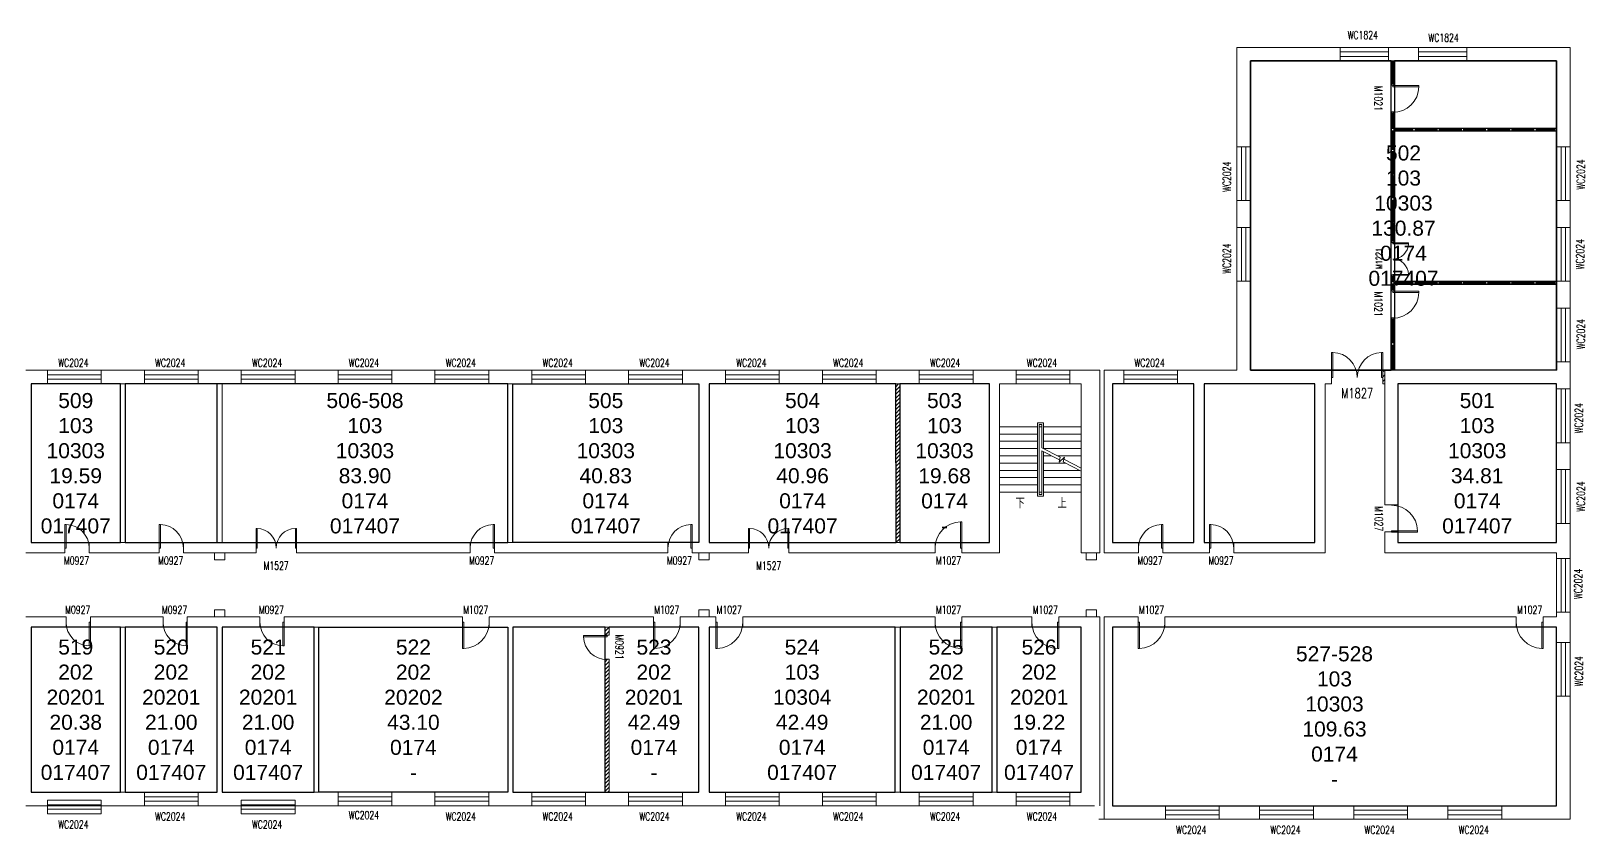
# Model space of a CAD drawing. Header units: millimetres. Extents: x 189830 to 280533, y 312675 to 342509.
# Drawn here: x 222780 to 280533, y 312675 to 342509 of the extents above; entities that cross this region are included whole.
import ezdxf

# ---------------------------------------------------------------- set-up
doc = ezdxf.new("R2010")
doc.units = ezdxf.units.MM
doc.header["$LTSCALE"] = 1000
doc.layers.add('body', color=30, linetype='Continuous', lineweight=15)
for name, color, linetype in [('RM', 4, 'Continuous'), ('RM$', 5, 'Continuous'), ('RM$TXT', 5, 'Continuous')]:
    doc.layers.add(name, color=color, linetype=linetype)
doc.styles.add('_TCH_DIM', font='SIMPLEX', dxfattribs={"bigfont": 'GBCBIG'})
doc.styles.add('_TCH_WINDOW', font='SIMPLEX', dxfattribs={"height": 3.5, "bigfont": 'GBCBIG'})
doc.styles.get("Standard").update_dxf_attribs({"font": 'arial.ttf'})

# ---------------------------------------------------------------- blocks, each defined once
blk = doc.blocks.new('$TCHSYS$WIN2D')
for p, q in [((-0.5, 0.5), (0.5, 0.5)), ((-0.5, 0.5), (-0.5, -0.5)), ((0.5, 0.5), (0.5, -0.5)), ((0.5, 0.167), (-0.5, 0.167)), ((0.5, -0.167), (-0.5, -0.167)), ((-0.5, -0.5), (0.5, -0.5))]:
    blk.add_line(p, q)
blk = doc.blocks.new('$DorLib2D$00000001')
for p, q in [((0.45, 0.975), (0.5, 0.975)), ((0.45, 0), (0.45, 0.975)), ((0.5, 0), (0.5, 0.975)), ((0.5, 0), (0.45, 0))]:
    blk.add_line(p, q)
at = {"lineweight": 13}
blk.add_arc((0.475, 0), 0.975, 91.46928, 180, dxfattribs=at)
blk = doc.blocks.new('$DorLib2D$00000002')
for p, q in [((-0.5, 0), (-0.5, 0.4875)), ((-0.475, 0.4875), (-0.5, 0.4875)), ((-0.475, 0), (-0.475, 0.4875)), ((0.475, 0), (0.475, 0.4875)), ((0.475, 0.4875), (0.5, 0.4875)), ((0.5, 0), (0.5, 0.4875)), ((-0.5, 0), (-0.475, 0)), ((0.5, 0), (0.475, 0))]:
    blk.add_line(p, q)
at = {"lineweight": 13}
for centre, start, end in [((-0.4875, 0), 0, 88.53072), ((0.4875, 0), 91.46928, 180)]:
    blk.add_arc(centre, 0.4875, start, end, dxfattribs=at)

msp = doc.modelspace()

# ---------------------------------------------------------------- hatches: boundary and pattern name
at = {"layer": 'body'}
h = msp.add_hatch(dxfattribs=at)
h.set_pattern_fill('普通砖', color=30, scale=50, style=0)
h.set_pattern_definition([(45, (-10443.08, 237642.61), (-88.388383, 88.388383), [])])
h.paths.add_polyline_path([(273100, 329904), (273040, 329904), (273040, 329404), (273100, 329404)])
h = msp.add_hatch(dxfattribs=at)
h.set_pattern_fill('ANSI31', color=30, scale=800, style=0)
h.set_pattern_definition([(45, (-10443.08, 34378.78), (-70.710678, 70.710678), [])])
h.paths.add_polyline_path([(254915, 329404), (255065, 329404), (255065, 323504), (254915, 323504)])
h = msp.add_hatch(dxfattribs=at)
h.set_pattern_fill('ANSI31', color=30, scale=50, style=0)
h.set_pattern_definition([(45, (-3243.08, 34378.78), (-70.710678, 70.710678), [])])
h.paths.add_polyline_path([(244115, 320364), (244265, 320364), (244265, 320064), (244115, 320064)])
h.paths.add_polyline_path([(244115, 319164), (244265, 319164), (244265, 314224), (244115, 314224)])

# ---------------------------------------------------------------- linework, layer by layer
at = {"layer": 'body', "color": 30}
for p, q in [((279980, 341904), (267600, 341904)), ((267600, 341904), (267600, 338214)), ((279980, 338214), (279980, 341904)), ((279480, 341404), (268100, 341404)), ((268100, 338214), (268100, 341404)), ((273360, 341354), (273360, 340554)), ((273385, 341354), (273385, 340554)), ((273395, 341354), (273395, 340554)), ((273420, 341354), (273420, 340554)), ((279480, 341404), (279480, 338214)), ((273360, 339454), (273360, 338884)), ((273385, 339454), (273385, 338884)), ((273395, 339454), (273395, 338884)), ((273420, 339454), (273420, 338884)), ((273360, 338804), (273360, 338109)), ((273385, 338804), (273385, 338109)), ((273395, 338804), (273395, 338109)), ((273420, 338804), (273420, 338109)), ((274140, 338874), (273430, 338874)), ((274140, 338849), (273430, 338849)), ((274140, 338839), (273430, 338839)), ((274140, 338814), (273430, 338814)), ((275040, 338874), (274220, 338874)), ((275040, 338849), (274220, 338849)), ((275040, 338839), (274220, 338839)), ((275040, 338814), (274220, 338814)), ((275940, 338874), (275120, 338874)), ((275940, 338849), (275120, 338849)), ((275940, 338839), (275120, 338839)), ((275940, 338814), (275120, 338814)), ((276840, 338874), (276020, 338874)), ((276840, 338849), (276020, 338849)), ((276840, 338839), (276020, 338839)), ((276840, 338814), (276020, 338814)), ((277740, 338874), (276920, 338874)), ((277740, 338849), (276920, 338849)), ((277740, 338839), (276920, 338839)), ((277740, 338814), (276920, 338814)), ((278640, 338874), (277820, 338874)), ((278640, 338849), (277820, 338849)), ((278640, 338839), (277820, 338839)), ((278640, 338814), (277820, 338814)), ((279430, 338874), (278720, 338874)), ((279430, 338849), (278720, 338849)), ((279430, 338839), (278720, 338839)), ((279430, 338814), (278720, 338814)), ((267600, 338214), (268100, 338214)), ((273360, 338029), (273360, 337209)), ((273385, 338029), (273385, 337209)), ((273395, 338029), (273395, 337209)), ((273420, 338029), (273420, 337209)), ((279480, 338214), (279980, 338214)), ((273360, 337129), (273360, 336309)), ((273385, 337129), (273385, 336309)), ((273395, 337129), (273395, 336309)), ((273420, 337129), (273420, 336309)), ((267600, 336214), (267600, 335214)), ((268100, 336214), (267600, 336214)), ((268100, 335214), (268100, 336214)), ((273360, 336229), (273360, 336064)), ((273385, 336229), (273385, 336064)), ((273395, 336229), (273395, 336064)), ((273420, 336229), (273420, 336064)), ((279980, 336214), (279480, 336214)), ((279480, 336214), (279480, 335214)), ((279980, 335214), (279980, 336214)), ((273360, 336064), (273360, 335409)), ((273385, 336064), (273385, 335409)), ((273395, 336064), (273395, 335409)), ((273420, 336064), (273420, 335409)), ((279480, 335654), (279480, 335774)), ((267600, 335214), (268100, 335214)), ((273360, 335329), (273360, 334704)), ((273385, 335329), (273385, 334704)), ((273395, 335329), (273395, 334704)), ((273420, 335329), (273420, 334704)), ((279480, 335214), (279980, 335214)), ((273360, 333404), (273360, 333194)), ((273385, 333404), (273385, 333194)), ((273395, 333404), (273395, 333194)), ((273420, 333404), (273420, 333194)), ((268100, 333214), (267600, 333214)), ((267600, 333214), (267600, 329904)), ((268100, 329904), (268100, 333214)), ((273360, 333114), (273360, 332904)), ((273385, 333114), (273385, 332904)), ((273395, 333114), (273395, 332904)), ((273420, 333114), (273420, 332904)), ((274140, 333184), (273430, 333184)), ((274140, 333159), (273430, 333159)), ((274140, 333149), (273430, 333149)), ((274140, 333124), (273430, 333124)), ((275040, 333184), (274220, 333184)), ((275040, 333159), (274220, 333159)), ((275040, 333149), (274220, 333149)), ((275040, 333124), (274220, 333124)), ((275940, 333184), (275120, 333184)), ((275940, 333159), (275120, 333159)), ((275940, 333149), (275120, 333149)), ((275940, 333124), (275120, 333124)), ((276840, 333184), (276020, 333184)), ((276840, 333159), (276020, 333159)), ((276840, 333149), (276020, 333149)), ((276840, 333124), (276020, 333124)), ((277740, 333184), (276920, 333184)), ((277740, 333159), (276920, 333159)), ((277740, 333149), (276920, 333149)), ((277740, 333124), (276920, 333124)), ((278640, 333184), (277820, 333184)), ((278640, 333159), (277820, 333159)), ((278640, 333149), (277820, 333149)), ((278640, 333124), (277820, 333124)), ((279430, 333184), (278720, 333184)), ((279430, 333159), (278720, 333159)), ((279430, 333149), (278720, 333149)), ((279430, 333124), (278720, 333124)), ((279980, 333214), (279480, 333214)), ((279480, 333214), (279480, 332214)), ((279980, 332214), (279980, 333214)), ((279480, 332214), (279980, 332214)), ((273360, 331804), (273360, 330919)), ((273385, 331804), (273385, 330919)), ((273395, 331804), (273395, 330919)), ((273420, 331804), (273420, 330919)), ((273360, 330839), (273360, 329954)), ((273385, 330839), (273385, 329954)), ((273395, 330839), (273395, 329954)), ((273420, 330839), (273420, 329954)), ((247790, 329904), (222590, 329904)), ((258590, 329904), (247790, 329904)), ((262500, 329904), (258590, 329904)), ((262500, 323124), (262500, 329904)), ((262660, 329904), (262660, 323124)), ((266190, 329904), (262660, 329904)), ((267600, 329904), (266190, 329904)), ((271120, 329904), (268100, 329904)), ((270760, 329904), (270880, 329904)), ((271120, 329904), (271120, 329404)), ((279480, 329904), (273020, 329904)), ((273020, 329904), (273020, 329404)), ((273100, 329904), (273100, 324904)), ((279480, 329904), (273200, 329904)), ((279980, 330214), (279480, 330214)), ((279480, 330214), (279480, 329904)), ((279980, 329714), (279980, 330214)), ((247600, 329404), (222780, 329404)), ((222780, 323504), (222780, 329404)), ((226100, 323504), (226100, 329404)), ((226100, 329404), (226280, 329404)), ((226280, 323504), (226280, 329404)), ((229700, 323504), (229700, 329404)), ((229700, 329404), (229880, 329404)), ((229880, 323504), (229880, 329404)), ((240500, 323504), (240500, 329404)), ((240500, 329404), (240680, 329404)), ((240680, 323504), (240680, 329404)), ((247600, 323504), (247600, 329404)), ((258400, 329404), (247980, 329404)), ((247980, 323504), (247980, 329404)), ((254930, 329404), (255050, 329404)), ((258400, 323504), (258400, 329404)), ((261810, 329404), (258780, 329404)), ((258780, 323124), (258780, 329404)), ((261810, 329404), (258780, 329404)), ((258780, 329404), (258780, 327804)), ((261810, 323124), (261810, 329404)), ((261810, 327804), (261810, 329404)), ((262970, 329404), (262970, 323504)), ((266000, 329404), (262970, 329404)), ((266000, 323504), (266000, 329404)), ((266380, 323504), (266380, 329404)), ((267790, 329404), (266380, 329404)), ((270500, 329404), (267790, 329404)), ((270500, 329404), (270500, 323504)), ((270880, 329404), (270880, 323124)), ((270880, 329404), (271120, 329404)), ((273020, 329404), (273100, 329404)), ((279480, 329404), (273580, 329404)), ((273580, 329404), (273580, 324904)), ((279480, 329404), (279480, 329214)), ((279480, 329214), (279980, 329214)), ((279980, 329214), (279980, 329714)), ((258780, 326265), (258780, 327804)), ((258780, 327804), (260185, 327804)), ((260185, 327804), (258780, 327804)), ((258780, 327534), (260185, 327534)), ((260405, 327954), (260185, 327954)), ((260185, 327954), (260185, 325224)), ((260345, 327894), (260245, 327894)), ((260245, 327894), (260245, 325284)), ((260245, 327804), (260245, 325374)), ((260345, 327804), (260245, 327804)), ((260345, 327026), (260345, 327894)), ((260345, 327026), (260345, 327804)), ((260405, 326995), (260405, 327954)), ((261810, 327804), (260405, 327804)), ((261810, 327804), (260405, 327804)), ((261810, 327534), (260405, 327534)), ((261810, 327804), (261810, 325374)), ((258780, 327264), (260185, 327264)), ((258780, 326994), (260185, 326994)), ((261026, 326672), (260345, 327026)), ((260345, 325374), (260345, 326913)), ((261004, 326571), (260345, 326913)), ((260345, 325284), (260345, 326913)), ((261810, 327264), (260405, 327264)), ((261810, 326994), (260406, 326994)), ((279980, 327214), (279480, 327214)), ((279480, 327214), (279480, 326214)), ((279980, 326214), (279980, 327214)), ((258780, 326724), (260185, 326724)), ((258780, 326454), (259144, 326454)), ((258780, 326454), (260185, 326454)), ((260405, 325224), (260405, 326882)), ((260709, 326724), (260405, 326724)), ((261229, 326454), (260405, 326454)), ((261810, 326724), (260926, 326724)), ((260986, 326489), (261026, 326672)), ((261184, 326671), (260986, 326489)), ((261146, 326497), (261184, 326671)), ((261810, 326152), (261146, 326497)), ((261810, 326265), (261168, 326598)), ((258780, 326184), (260185, 326184)), ((258780, 325374), (258780, 326152)), ((258780, 325914), (260185, 325914)), ((261748, 326184), (260405, 326184)), ((261810, 325914), (260405, 325914)), ((279480, 326214), (279980, 326214)), ((258780, 325644), (260185, 325644)), ((258780, 325374), (260185, 325374)), ((260185, 325224), (260405, 325224)), ((260345, 325374), (260245, 325374)), ((260245, 325284), (260345, 325284)), ((261810, 325644), (260405, 325644)), ((261810, 325374), (260405, 325374)), ((273100, 324904), (273580, 324904)), ((279980, 324214), (279480, 324214)), ((279480, 324214), (279480, 323504)), ((279980, 323314), (279980, 324214)), ((224040, 323504), (222780, 323504)), ((224040, 323124), (224040, 323504)), ((227540, 323504), (224940, 323504)), ((224940, 323504), (224940, 323124)), ((226100, 323504), (226280, 323504)), ((227540, 323124), (227540, 323504)), ((231140, 323504), (228440, 323504)), ((228440, 323504), (228440, 323124)), ((229700, 323504), (229880, 323504)), ((231140, 323124), (231140, 323504)), ((239100, 323504), (232640, 323504)), ((232640, 323504), (232640, 323124)), ((239100, 323124), (239100, 323504)), ((246450, 323504), (240000, 323504)), ((240000, 323504), (240000, 323124)), ((240500, 323504), (240680, 323504)), ((246450, 323124), (246450, 323504)), ((247600, 323504), (247350, 323504)), ((247350, 323504), (247350, 323124)), ((249448, 323504), (247980, 323504)), ((249448, 323124), (249448, 323504)), ((256380, 323504), (250948, 323504)), ((250948, 323504), (250948, 323124)), ((254930, 323504), (255050, 323504)), ((256380, 323124), (256380, 323504)), ((258400, 323504), (257380, 323504)), ((257380, 323504), (257380, 323124)), ((263940, 323504), (262970, 323504)), ((263940, 323124), (263940, 323504)), ((266000, 323504), (264840, 323504)), ((264840, 323504), (264840, 323124)), ((266580, 323504), (266380, 323504)), ((266580, 323124), (266580, 323504)), ((270500, 323504), (267480, 323504)), ((267480, 323504), (267480, 323124)), ((273580, 323904), (273100, 323904)), ((273100, 323904), (273100, 323124)), ((273580, 323904), (273580, 323504)), ((279480, 323504), (273580, 323504)), ((222590, 323124), (224040, 323124)), ((224940, 323124), (227540, 323124)), ((228440, 323124), (231140, 323124)), ((232640, 323124), (239100, 323124)), ((240000, 323124), (246450, 323124)), ((247350, 323124), (247790, 323124)), ((247790, 323124), (249448, 323124)), ((250948, 323124), (256380, 323124)), ((257380, 323124), (258780, 323124)), ((261810, 323124), (262500, 323124)), ((262660, 323124), (263940, 323124)), ((264840, 323124), (266190, 323124)), ((266190, 323124), (266580, 323124)), ((267480, 323124), (270880, 323124)), ((273100, 323124), (279480, 323124)), ((279480, 323124), (279480, 322914)), ((279480, 322914), (279980, 322914)), ((279980, 322914), (279980, 323314)), ((224085, 320744), (222590, 320744)), ((224085, 320364), (224085, 320744)), ((227685, 320744), (224985, 320744)), ((224985, 320744), (224985, 320364)), ((227685, 320364), (227685, 320744)), ((229790, 320744), (228585, 320744)), ((228585, 320744), (228585, 320364)), ((231285, 320744), (229790, 320744)), ((231285, 320364), (231285, 320744)), ((234500, 320744), (232185, 320744)), ((232185, 320744), (232185, 320364)), ((236990, 320744), (234500, 320744)), ((238610, 320744), (236990, 320744)), ((238810, 320744), (238610, 320744)), ((238810, 320364), (238810, 320744)), ((240590, 320744), (239810, 320744)), ((239810, 320744), (239810, 320364)), ((241700, 320744), (240590, 320744)), ((244190, 320744), (241700, 320744)), ((245910, 320744), (244190, 320744)), ((245910, 320364), (245910, 320744)), ((247790, 320744), (246910, 320744)), ((246910, 320744), (246910, 320364)), ((248230, 320744), (247790, 320744)), ((248230, 320364), (248230, 320744)), ((256380, 320744), (249230, 320744)), ((249230, 320744), (249230, 320364)), ((256380, 320364), (256380, 320744)), ((259980, 320744), (257380, 320744)), ((257380, 320744), (257380, 320364)), ((259980, 320364), (259980, 320744)), ((262500, 320744), (260980, 320744)), ((260980, 320744), (260980, 320364)), ((262500, 313724), (262500, 320744)), ((263925, 320744), (262660, 320744)), ((262660, 320744), (262660, 313224)), ((263925, 320364), (263925, 320744)), ((277980, 320744), (264925, 320744)), ((264925, 320744), (264925, 320364)), ((277980, 320364), (277980, 320744)), ((279480, 320744), (278980, 320744)), ((278980, 320744), (278980, 320364)), ((279980, 320914), (279480, 320914)), ((279480, 320914), (279480, 320744)), ((279980, 320554), (279980, 320914)), ((279980, 319794), (279980, 320554)), ((222780, 314224), (222780, 320364)), ((222780, 320364), (224085, 320364)), ((224985, 320364), (227685, 320364)), ((226100, 314224), (226100, 320364)), ((226100, 320364), (226280, 320364)), ((226280, 314224), (226280, 320364)), ((228585, 320364), (229700, 320364)), ((229700, 314224), (229700, 320364)), ((229880, 314224), (229880, 320364)), ((229880, 320364), (231285, 320364)), ((232185, 320364), (236915, 320364)), ((233300, 314224), (233300, 320364)), ((233300, 320364), (233480, 320364)), ((233480, 314224), (233480, 320364)), ((237065, 320364), (238610, 320364)), ((238610, 320364), (240500, 320364)), ((240500, 314224), (240500, 320364)), ((240680, 314224), (240680, 320364)), ((240680, 320364), (241700, 320364)), ((241700, 320364), (244115, 320364)), ((244265, 320364), (245910, 320364)), ((246910, 320364), (247600, 320364)), ((247600, 314224), (247600, 320364)), ((247980, 320364), (248230, 320364)), ((247980, 314224), (247980, 320364)), ((249230, 320364), (256380, 320364)), ((254900, 314224), (254900, 320364)), ((254900, 320364), (255080, 320364)), ((255080, 314224), (255080, 320364)), ((257380, 320364), (259980, 320364)), ((258500, 314224), (258500, 320364)), ((258500, 320364), (258680, 320364)), ((258680, 314224), (258680, 320364)), ((260980, 320364), (261810, 320364)), ((261810, 314224), (261810, 320364)), ((262970, 320364), (263925, 320364)), ((262970, 320364), (262970, 313724)), ((264925, 320364), (277980, 320364)), ((278980, 320364), (279480, 320364)), ((279480, 320364), (279480, 319794)), ((279480, 319794), (279980, 319794)), ((279980, 317794), (279480, 317794)), ((279480, 317794), (279480, 313724)), ((279980, 313224), (279980, 317794)), ((222780, 314224), (229700, 314224)), ((226100, 314224), (226280, 314224)), ((229880, 314224), (240500, 314224)), ((233300, 314224), (233480, 314224)), ((237065, 314224), (236915, 314224)), ((240680, 314224), (247600, 314224)), ((244265, 314224), (244115, 314224)), ((247980, 314224), (261810, 314224)), ((254900, 314224), (255080, 314224)), ((258500, 314224), (258680, 314224)), ((222590, 313724), (229790, 313724)), ((229790, 313724), (240590, 313724)), ((240590, 313724), (247790, 313724)), ((247790, 313724), (262310, 313724)), ((262970, 313724), (279480, 313724)), ((270440, 313724), (271940, 313724)), ((270440, 313724), (271940, 313724)), ((270440, 313724), (271940, 313724)), ((270440, 313724), (271940, 313724)), ((262470, 313224), (279980, 313224))]:
    msp.add_line(p, q, dxfattribs=at)
for points in [[(273330, 340504), (273450, 340504), (273450, 341404), (273330, 341404), (273330, 340504)], [(273350, 341404), (273350, 341364), (273360, 341354), (273420, 341354), (273430, 341364), (273430, 341404)], [(273350, 340504), (273350, 340544), (273360, 340554), (273420, 340554), (273430, 340544), (273430, 340504)], [(273350, 339504), (273350, 339464), (273360, 339454), (273420, 339454), (273430, 339464), (273430, 339504)], [(273360, 338884), (273420, 338884), (273430, 338874), (273430, 338814), (273420, 338804), (273360, 338804), (273350, 338814), (273350, 338874)], [(274150, 338884), (274210, 338884), (274220, 338874), (274220, 338814), (274210, 338804), (274150, 338804), (274140, 338814), (274140, 338874)], [(275050, 338884), (275110, 338884), (275120, 338874), (275120, 338814), (275110, 338804), (275050, 338804), (275040, 338814), (275040, 338874)], [(275950, 338884), (276010, 338884), (276020, 338874), (276020, 338814), (276010, 338804), (275950, 338804), (275940, 338814), (275940, 338874)], [(276850, 338884), (276910, 338884), (276920, 338874), (276920, 338814), (276910, 338804), (276850, 338804), (276840, 338814), (276840, 338874)], [(277750, 338884), (277810, 338884), (277820, 338874), (277820, 338814), (277810, 338804), (277750, 338804), (277740, 338814), (277740, 338874)], [(278650, 338884), (278710, 338884), (278720, 338874), (278720, 338814), (278710, 338804), (278650, 338804), (278640, 338814), (278640, 338874)], [(279480, 338804), (279440, 338804), (279430, 338814), (279430, 338874), (279440, 338884), (279480, 338884), (279480, 338874), (279480, 338814)], [(273360, 338109), (273420, 338109), (273430, 338099), (273430, 338039), (273420, 338029), (273360, 338029), (273350, 338039), (273350, 338099)], [(273360, 337209), (273420, 337209), (273430, 337199), (273430, 337139), (273420, 337129), (273360, 337129), (273350, 337139), (273350, 337199)], [(273360, 336309), (273420, 336309), (273430, 336299), (273430, 336239), (273420, 336229), (273360, 336229), (273350, 336239), (273350, 336299)], [(273360, 335409), (273420, 335409), (273430, 335399), (273430, 335339), (273420, 335329), (273360, 335329), (273350, 335339), (273350, 335399)], [(273350, 334654), (273350, 334694), (273360, 334704), (273420, 334704), (273430, 334694), (273430, 334654)], [(273350, 333454), (273350, 333414), (273360, 333404), (273420, 333404), (273430, 333414), (273430, 333454)], [(273360, 333194), (273420, 333194), (273430, 333184), (273430, 333124), (273420, 333114), (273360, 333114), (273350, 333124), (273350, 333184)], [(273350, 332854), (273350, 332894), (273360, 332904), (273420, 332904), (273430, 332894), (273430, 332854)], [(274150, 333194), (274210, 333194), (274220, 333184), (274220, 333124), (274210, 333114), (274150, 333114), (274140, 333124), (274140, 333184)], [(275050, 333194), (275110, 333194), (275120, 333184), (275120, 333124), (275110, 333114), (275050, 333114), (275040, 333124), (275040, 333184)], [(275950, 333194), (276010, 333194), (276020, 333184), (276020, 333124), (276010, 333114), (275950, 333114), (275940, 333124), (275940, 333184)], [(276850, 333194), (276910, 333194), (276920, 333184), (276920, 333124), (276910, 333114), (276850, 333114), (276840, 333124), (276840, 333184)], [(277750, 333194), (277810, 333194), (277820, 333184), (277820, 333124), (277810, 333114), (277750, 333114), (277740, 333124), (277740, 333184)], [(278650, 333194), (278710, 333194), (278720, 333184), (278720, 333124), (278710, 333114), (278650, 333114), (278640, 333124), (278640, 333184)], [(279480, 333114), (279440, 333114), (279430, 333124), (279430, 333184), (279440, 333194), (279480, 333194), (279480, 333184), (279480, 333124)], [(273450, 329904), (273450, 331854), (273330, 331854), (273330, 329904), (273450, 329904)], [(273350, 331854), (273350, 331814), (273360, 331804), (273420, 331804), (273430, 331814), (273430, 331854)], [(273360, 330919), (273420, 330919), (273430, 330909), (273430, 330849), (273420, 330839), (273360, 330839), (273350, 330849), (273350, 330909)], [(273350, 329904), (273350, 329944), (273360, 329954), (273420, 329954), (273430, 329944), (273430, 329904)], [(254915, 329404), (255065, 329404), (255065, 323504), (254915, 323504)], [(229980, 323124), (229600, 323124), (229600, 322864), (229980, 322864)], [(247980, 323124), (247600, 323124), (247600, 322864), (247980, 322864)], [(262380, 323124), (262000, 323124), (262000, 322864), (262380, 322864)], [(229980, 321004), (229600, 321004), (229600, 320744), (229980, 320744)], [(247980, 321004), (247600, 321004), (247600, 320744), (247980, 320744)], [(262380, 321004), (262000, 321004), (262000, 320744), (262380, 320744)], [(244115, 320364), (244265, 320364), (244265, 320064), (244115, 320064)], [(244115, 319164), (244265, 319164), (244265, 314224), (244115, 314224)]]:
    msp.add_lwpolyline(points, close=True, dxfattribs=at)
for points in [[(273450, 338784), (279480, 338784), (279480, 338904), (273450, 338904), (273450, 339504), (273330, 339504), (273330, 334654), (273450, 334654), (273450, 338784)], [(273330, 333454), (273330, 332854), (273450, 332854), (273450, 333094), (279480, 333094), (279480, 333214), (273450, 333214), (273450, 333454), (273330, 333454)]]:
    msp.add_lwpolyline(points, dxfattribs=at)
at = {"layer": 'RM'}
for points in [[(268100, 341404), (268100, 329904), (273330, 329904), (273330, 341404)], [(273450, 341404), (273450, 338904), (279480, 338904), (279480, 341404)], [(273450, 338784), (273450, 333214), (279480, 333214), (279480, 338784)], [(273450, 333094), (273450, 329924), (279480, 329904), (279480, 333094)], [(226280, 329404), (226280, 323504), (229700, 323504), (229700, 329404)], [(262970, 329404), (262970, 323504), (266000, 323504), (266000, 329404)], [(266380, 329404), (266380, 323504), (270500, 323504), (270500, 329404)]]:
    msp.add_lwpolyline(points, close=True, dxfattribs=at)
msp.add_lwpolyline([(240680, 320364), (240680, 314224), (244115, 314224), (244115, 320364), (240680, 320364)], dxfattribs=at)
at = {"layer": 'RM$'}
for points in [[(268100, 341404), (279480, 341404), (279480, 329904), (268100, 329904)], [(222780, 329404), (222780, 323504), (226100, 323504), (226100, 329404)], [(226280, 329404), (226280, 323504), (240500, 323504), (240500, 329404)], [(240680, 329404), (247600, 329404), (247600, 323504), (240680, 323504)], [(247980, 329404), (247980, 323504), (254930, 323504), (254915, 329404)], [(255065, 329404), (255065, 323504), (258400, 323504), (258400, 329404)], [(273580, 329404), (273580, 323504), (279480, 323504), (279480, 329404)], [(222780, 320364), (222780, 314224), (226100, 314224), (226100, 320364)], [(226280, 320364), (226280, 314224), (229700, 314224), (229700, 320364)], [(229880, 320364), (229880, 314224), (233300, 314224), (233300, 320364)], [(233480, 320364), (240500, 320364), (240500, 314224), (233480, 314224)], [(247980, 320364), (247980, 314224), (254900, 314224), (254900, 320364)], [(255080, 320364), (255080, 314224), (258500, 314224), (258500, 320364)], [(258680, 320364), (258680, 314224), (261810, 314224), (261810, 320364)], [(262970, 320364), (262970, 313724), (279480, 313724), (279480, 320364)]]:
    msp.add_lwpolyline(points, close=True, dxfattribs=at)
msp.add_lwpolyline([(240680, 320364), (240680, 314224), (247600, 314224), (247600, 320364), (244265, 320364)], dxfattribs=at)

# ---------------------------------------------------------------- block references
at = {"layer": 'body', "color": 30}
ref = msp.add_blockref('$TCHSYS$WIN2D', (272330, 341654), dxfattribs=dict(at, xscale=-1800, yscale=-500, zscale=-1800, rotation=180))
ref.add_attrib('A', 'WC1824', (271716, 342212), dxfattribs={"height": 297.5, "style": '_TCH_WINDOW', "width": 0.705882})
ref = msp.add_blockref('$TCHSYS$WIN2D', (275250, 341654), dxfattribs=dict(at, xscale=1800, yscale=-500, zscale=1800, rotation=180))
ref.add_attrib('A', 'WC1824', (274718, 342115), dxfattribs={"height": 297.5, "style": '_TCH_WINDOW', "width": 0.705882})
ref = msp.add_blockref('$DorLib2D$00000001', (273390, 339989), dxfattribs=dict(at, xscale=-1000, yscale=1000, zscale=1000, rotation=270))
ref.add_attrib('A', 'M1021', (272707, 340478), dxfattribs={"height": 297.5, "rotation": 270, "style": '_TCH_WINDOW', "width": 0.705882})
ref = msp.add_blockref('$TCHSYS$WIN2D', (267850, 337214), dxfattribs=dict(at, xscale=-2000, yscale=500, zscale=-2000, rotation=270))
ref.add_attrib('A', 'WC2024', (267374, 336534), dxfattribs={"height": 297.5, "rotation": 90, "style": '_TCH_WINDOW', "width": 0.705882})
ref = msp.add_blockref('$TCHSYS$WIN2D', (279730, 337214), dxfattribs=dict(at, xscale=2000, yscale=-500, zscale=2000, rotation=90))
ref.add_attrib('A', 'WC2024', (280526, 336617), dxfattribs={"height": 297.5, "rotation": 90, "style": '_TCH_WINDOW', "width": 0.705882})
ref = msp.add_blockref('$TCHSYS$WIN2D', (267850, 334214), dxfattribs=dict(at, xscale=2000, yscale=500, zscale=2000, rotation=270))
ref.add_attrib('A', 'WC2024', (267374, 333490), dxfattribs={"height": 297.5, "rotation": 90, "style": '_TCH_WINDOW', "width": 0.705882})
ref = msp.add_blockref('$TCHSYS$WIN2D', (279730, 334214), dxfattribs=dict(at, xscale=-2000, yscale=-500, zscale=-2000, rotation=90))
ref.add_attrib('A', 'WC2024', (280501, 333652), dxfattribs={"height": 297.5, "rotation": 90, "style": '_TCH_WINDOW', "width": 0.705882})
ref = msp.add_blockref('$DorLib2D$00000002', (273390, 334039), dxfattribs=dict(at, xscale=1200, yscale=1200, zscale=-1200, rotation=269.9999999999288))
ref.add_attrib('A', 'M1221', (273001, 333663), dxfattribs={"height": 238, "rotation": 90, "style": '_TCH_WINDOW', "width": 0.705882})
ref = msp.add_blockref('$DorLib2D$00000001', (273390, 332339), dxfattribs=dict(at, xscale=-1000, yscale=1000, zscale=1000, rotation=270))
ref.add_attrib('A', 'M1021', (272707, 332828), dxfattribs={"height": 297.5, "rotation": 270, "style": '_TCH_WINDOW', "width": 0.705882})
ref = msp.add_blockref('$TCHSYS$WIN2D', (279730, 331214), dxfattribs=dict(at, xscale=2000, yscale=-500, zscale=2000, rotation=90))
ref.add_attrib('A', 'WC2024', (280533, 330686), dxfattribs={"height": 297.5, "rotation": 90, "style": '_TCH_WINDOW', "width": 0.705882})
ref = msp.add_blockref('$DorLib2D$00000002', (272070, 329639), dxfattribs=dict(at, xscale=1900, yscale=-1900, zscale=1900, rotation=180))
ref.add_attrib('A', 'M1827', (271474, 328862), dxfattribs={"height": 376.8, "style": '_TCH_WINDOW', "width": 0.705882})
ref = msp.add_blockref('$TCHSYS$WIN2D', (224390, 329654), dxfattribs=dict(at, xscale=-2000, yscale=500, zscale=-2000, rotation=180))
ref.add_attrib('A', 'WC2024', (223790, 330030), dxfattribs={"height": 297.5, "style": '_TCH_WINDOW', "width": 0.705882})
ref = msp.add_blockref('$TCHSYS$WIN2D', (227990, 329654), dxfattribs=dict(at, xscale=-2000, yscale=500, zscale=-2000, rotation=180))
ref.add_attrib('A', 'WC2024', (227390, 330030), dxfattribs={"height": 297.5, "style": '_TCH_WINDOW', "width": 0.705882})
ref = msp.add_blockref('$TCHSYS$WIN2D', (231590, 329654), dxfattribs=dict(at, xscale=2000, yscale=500, zscale=2000, rotation=180))
ref.add_attrib('A', 'WC2024', (230990, 330030), dxfattribs={"height": 297.5, "style": '_TCH_WINDOW', "width": 0.705882})
ref = msp.add_blockref('$TCHSYS$WIN2D', (235190, 329654), dxfattribs=dict(at, xscale=2000, yscale=500, zscale=2000, rotation=180))
ref.add_attrib('A', 'WC2024', (234590, 330030), dxfattribs={"height": 297.5, "style": '_TCH_WINDOW', "width": 0.705882})
ref = msp.add_blockref('$TCHSYS$WIN2D', (238790, 329654), dxfattribs=dict(at, xscale=2000, yscale=500, zscale=2000, rotation=180))
ref.add_attrib('A', 'WC2024', (238190, 330030), dxfattribs={"height": 297.5, "style": '_TCH_WINDOW', "width": 0.705882})
ref = msp.add_blockref('$TCHSYS$WIN2D', (242390, 329654), dxfattribs=dict(at, xscale=2000, yscale=500, zscale=2000, rotation=180))
ref.add_attrib('A', 'WC2024', (241790, 330030), dxfattribs={"height": 297.5, "style": '_TCH_WINDOW', "width": 0.705882})
ref = msp.add_blockref('$TCHSYS$WIN2D', (245990, 329654), dxfattribs=dict(at, xscale=2000, yscale=500, zscale=2000, rotation=180))
ref.add_attrib('A', 'WC2024', (245390, 330030), dxfattribs={"height": 297.5, "style": '_TCH_WINDOW', "width": 0.705882})
ref = msp.add_blockref('$TCHSYS$WIN2D', (249590, 329654), dxfattribs=dict(at, xscale=2000, yscale=500, zscale=2000, rotation=180))
ref.add_attrib('A', 'WC2024', (248990, 330030), dxfattribs={"height": 297.5, "style": '_TCH_WINDOW', "width": 0.705882})
ref = msp.add_blockref('$TCHSYS$WIN2D', (253190, 329654), dxfattribs=dict(at, xscale=2000, yscale=-500, zscale=2000, rotation=180))
ref.add_attrib('A', 'WC2024', (252590, 330030), dxfattribs={"height": 297.5, "style": '_TCH_WINDOW', "width": 0.705882})
ref = msp.add_blockref('$TCHSYS$WIN2D', (256790, 329654), dxfattribs=dict(at, xscale=2000, yscale=-500, zscale=2000, rotation=180))
ref.add_attrib('A', 'WC2024', (256190, 330030), dxfattribs={"height": 297.5, "style": '_TCH_WINDOW', "width": 0.705882})
ref = msp.add_blockref('$TCHSYS$WIN2D', (260390, 329654), dxfattribs=dict(at, xscale=-2000, yscale=500, zscale=-2000, rotation=180))
ref.add_attrib('A', 'WC2024', (259790, 330030), dxfattribs={"height": 297.5, "style": '_TCH_WINDOW', "width": 0.705882})
ref = msp.add_blockref('$TCHSYS$WIN2D', (264390, 329654), dxfattribs=dict(at, xscale=2000, yscale=500, zscale=2000, rotation=180.0000000000004))
ref.add_attrib('A', 'WC2024', (263790, 330030), dxfattribs={"height": 297.5, "style": '_TCH_WINDOW', "width": 0.705882})
ref = msp.add_blockref('$TCHSYS$WIN2D', (279730, 328214), dxfattribs=dict(at, xscale=2000, yscale=-500, zscale=2000, rotation=90))
ref.add_attrib('A', 'WC2024', (280453, 327558), dxfattribs={"height": 297.5, "rotation": 90, "style": '_TCH_WINDOW', "width": 0.705882})
ref = msp.add_blockref('$TCHSYS$WIN2D', (279730, 325214), dxfattribs=dict(at, xscale=2000, yscale=-500, zscale=2000, rotation=90))
ref.add_attrib('A', 'WC2024', (280533, 324649), dxfattribs={"height": 297.5, "rotation": 90, "style": '_TCH_WINDOW', "width": 0.705882})
ref = msp.add_blockref('$DorLib2D$00000001', (273340, 324389), dxfattribs=dict(at, xscale=1000, yscale=1000, zscale=-1000, rotation=270))
ref.add_attrib('A', 'M1027', (272726, 324859), dxfattribs={"height": 297.5, "rotation": 270, "style": '_TCH_WINDOW', "width": 0.705882})
ref = msp.add_blockref('$DorLib2D$00000001', (224490, 323299), dxfattribs=dict(at, xscale=900, yscale=-900, zscale=900, rotation=180))
ref.add_attrib('A', 'M0927', (224000, 322685), dxfattribs={"height": 297.5, "style": '_TCH_WINDOW', "width": 0.705882})
ref = msp.add_blockref('$DorLib2D$00000001', (227990, 323299), dxfattribs=dict(at, xscale=900, yscale=-900, zscale=900, rotation=180))
ref.add_attrib('A', 'M0927', (227500, 322685), dxfattribs={"height": 297.5, "style": '_TCH_WINDOW', "width": 0.705882})
ref = msp.add_blockref('$DorLib2D$00000002', (231890, 323299), dxfattribs=dict(at, xscale=1500, yscale=-1500, zscale=1500, rotation=180))
ref.add_attrib('A', 'M1527', (231420, 322495), dxfattribs={"height": 297.5, "style": '_TCH_WINDOW', "width": 0.705882})
ref = msp.add_blockref('$DorLib2D$00000001', (239550, 323299), dxfattribs=dict(at, xscale=-900, yscale=-900, zscale=-900, rotation=180))
ref.add_attrib('A', 'M0927', (239060, 322685), dxfattribs={"height": 297.5, "style": '_TCH_WINDOW', "width": 0.705882})
ref = msp.add_blockref('$DorLib2D$00000001', (246900, 323299), dxfattribs=dict(at, xscale=-900, yscale=-900, zscale=-900, rotation=180))
ref.add_attrib('A', 'M0927', (246410, 322685), dxfattribs={"height": 297.5, "style": '_TCH_WINDOW', "width": 0.705882})
ref = msp.add_blockref('$DorLib2D$00000002', (250198, 323299), dxfattribs=dict(at, xscale=1500, yscale=-1500, zscale=1500, rotation=180))
ref.add_attrib('A', 'M1527', (249728, 322495), dxfattribs={"height": 297.5, "style": '_TCH_WINDOW', "width": 0.705882})
ref = msp.add_blockref('$DorLib2D$00000001', (256880, 323299), dxfattribs=dict(at, xscale=-1000, yscale=-1000, zscale=-1000, rotation=180))
ref.add_attrib('A', 'M1027', (256410, 322685), dxfattribs={"height": 297.5, "style": '_TCH_WINDOW', "width": 0.705882})
ref = msp.add_blockref('$DorLib2D$00000001', (264390, 323299), dxfattribs=dict(at, xscale=-900, yscale=-900, zscale=-900, rotation=180))
ref.add_attrib('A', 'M0927', (263900, 322685), dxfattribs={"height": 297.5, "style": '_TCH_WINDOW', "width": 0.705882})
ref = msp.add_blockref('$DorLib2D$00000001', (267030, 323299), dxfattribs=dict(at, xscale=900, yscale=-900, zscale=900, rotation=180))
ref.add_attrib('A', 'M0927', (266540, 322685), dxfattribs={"height": 297.5, "style": '_TCH_WINDOW', "width": 0.705882})
ref = msp.add_blockref('$TCHSYS$WIN2D', (279730, 321914), dxfattribs=dict(at, xscale=2000, yscale=-500, zscale=2000, rotation=90))
ref.add_attrib('A', 'WC2024', (280437, 321402), dxfattribs={"height": 297.5, "rotation": 90, "style": '_TCH_WINDOW', "width": 0.705882})
ref = msp.add_blockref('$DorLib2D$00000001', (224535, 320539), dxfattribs=dict(at, xscale=-900, yscale=900, zscale=-900, rotation=180))
ref.add_attrib('A', 'M0927', (224045, 320855), dxfattribs={"height": 297.5, "style": '_TCH_WINDOW', "width": 0.705882})
ref = msp.add_blockref('$DorLib2D$00000001', (228135, 320539), dxfattribs=dict(at, xscale=-900, yscale=900, zscale=-900, rotation=180))
ref.add_attrib('A', 'M0927', (227645, 320855), dxfattribs={"height": 297.5, "style": '_TCH_WINDOW', "width": 0.705882})
ref = msp.add_blockref('$DorLib2D$00000001', (231735, 320539), dxfattribs=dict(at, xscale=-900, yscale=900, zscale=-900, rotation=180))
ref.add_attrib('A', 'M0927', (231245, 320855), dxfattribs={"height": 297.5, "style": '_TCH_WINDOW', "width": 0.705882})
ref = msp.add_blockref('$DorLib2D$00000001', (239310, 320539), dxfattribs=dict(at, xscale=1000, yscale=1000, zscale=1000, rotation=180))
ref.add_attrib('A', 'M1027', (238840, 320855), dxfattribs={"height": 297.5, "style": '_TCH_WINDOW', "width": 0.705882})
ref = msp.add_blockref('$DorLib2D$00000001', (246410, 320539), dxfattribs=dict(at, xscale=1000, yscale=1000, zscale=1000, rotation=180))
ref.add_attrib('A', 'M1027', (245940, 320855), dxfattribs={"height": 297.5, "style": '_TCH_WINDOW', "width": 0.705882})
ref = msp.add_blockref('$DorLib2D$00000001', (248730, 320539), dxfattribs=dict(at, xscale=1000, yscale=1000, zscale=1000, rotation=180))
ref.add_attrib('A', 'M1027', (248260, 320855), dxfattribs={"height": 297.5, "style": '_TCH_WINDOW', "width": 0.705882})
ref = msp.add_blockref('$DorLib2D$00000001', (256880, 320539), dxfattribs=dict(at, xscale=-1000, yscale=1000, zscale=-1000, rotation=180))
ref.add_attrib('A', 'M1027', (256410, 320855), dxfattribs={"height": 297.5, "style": '_TCH_WINDOW', "width": 0.705882})
ref = msp.add_blockref('$DorLib2D$00000001', (260480, 320539), dxfattribs=dict(at, xscale=-1000, yscale=1000, zscale=-1000, rotation=180))
ref.add_attrib('A', 'M1027', (260010, 320855), dxfattribs={"height": 297.5, "style": '_TCH_WINDOW', "width": 0.705882})
ref = msp.add_blockref('$DorLib2D$00000001', (264425, 320539), dxfattribs=dict(at, xscale=1000, yscale=1000, zscale=1000, rotation=180))
ref.add_attrib('A', 'M1027', (263955, 320855), dxfattribs={"height": 297.5, "style": '_TCH_WINDOW', "width": 0.705882})
ref = msp.add_blockref('$DorLib2D$00000001', (278480, 320539), dxfattribs=dict(at, xscale=-1000, yscale=1000, zscale=-1000, rotation=180))
ref.add_attrib('A', 'M1027', (278010, 320855), dxfattribs={"height": 297.5, "style": '_TCH_WINDOW', "width": 0.705882})
ref = msp.add_blockref('$DorLib2D$00000001', (244190, 319599), dxfattribs=dict(at, xscale=900, yscale=900, zscale=900, rotation=89.99999999999999))
ref.add_attrib('A', 'M0921', (244506, 320089), dxfattribs={"height": 297.5, "rotation": 270, "style": '_TCH_WINDOW', "width": 0.705882})
ref = msp.add_blockref('$TCHSYS$WIN2D', (279730, 318794), dxfattribs=dict(at, xscale=2000, yscale=-500, zscale=2000, rotation=90))
ref.add_attrib('A', 'WC2024', (280461, 318155), dxfattribs={"height": 297.5, "rotation": 90, "style": '_TCH_WINDOW', "width": 0.705882})
ref = msp.add_blockref('$TCHSYS$WIN2D', (227990, 313974), dxfattribs=dict(at, xscale=2000, yscale=500, zscale=2000))
ref.add_attrib('A', 'WC2024', (227390, 313175), dxfattribs={"height": 297.5, "style": '_TCH_WINDOW', "width": 0.705882})
ref = msp.add_blockref('$TCHSYS$WIN2D', (235190, 313974), dxfattribs=dict(at, xscale=2000, yscale=500, zscale=2000))
ref.add_attrib('A', 'WC2024', (234590, 313225), dxfattribs={"height": 297.5, "style": '_TCH_WINDOW', "width": 0.705882})
ref = msp.add_blockref('$TCHSYS$WIN2D', (238790, 313974), dxfattribs=dict(at, xscale=2000, yscale=500, zscale=2000))
ref.add_attrib('A', 'WC2024', (238190, 313175), dxfattribs={"height": 297.5, "style": '_TCH_WINDOW', "width": 0.705882})
ref = msp.add_blockref('$TCHSYS$WIN2D', (242390, 313974), dxfattribs=dict(at, xscale=-2000, yscale=-500, zscale=-2000))
ref.add_attrib('A', 'WC2024', (241790, 313175), dxfattribs={"height": 297.5, "style": '_TCH_WINDOW', "width": 0.705882})
ref = msp.add_blockref('$TCHSYS$WIN2D', (245990, 313974), dxfattribs=dict(at, xscale=-2000, yscale=-500, zscale=-2000))
ref.add_attrib('A', 'WC2024', (245390, 313175), dxfattribs={"height": 297.5, "style": '_TCH_WINDOW', "width": 0.705882})
ref = msp.add_blockref('$TCHSYS$WIN2D', (249590, 313974), dxfattribs=dict(at, xscale=2000, yscale=500, zscale=2000))
ref.add_attrib('A', 'WC2024', (248990, 313175), dxfattribs={"height": 297.5, "style": '_TCH_WINDOW', "width": 0.705882})
ref = msp.add_blockref('$TCHSYS$WIN2D', (253190, 313974), dxfattribs=dict(at, xscale=2000, yscale=500, zscale=2000))
ref.add_attrib('A', 'WC2024', (252590, 313175), dxfattribs={"height": 297.5, "style": '_TCH_WINDOW', "width": 0.705882})
ref = msp.add_blockref('$TCHSYS$WIN2D', (256790, 313974), dxfattribs=dict(at, xscale=2000, yscale=500, zscale=2000))
ref.add_attrib('A', 'WC2024', (256190, 313175), dxfattribs={"height": 297.5, "style": '_TCH_WINDOW', "width": 0.705882})
ref = msp.add_blockref('$TCHSYS$WIN2D', (260390, 313974), dxfattribs=dict(at, xscale=2000, yscale=500, zscale=2000))
ref.add_attrib('A', 'WC2024', (259790, 313175), dxfattribs={"height": 297.5, "style": '_TCH_WINDOW', "width": 0.705882})
ref = msp.add_blockref('$TCHSYS$WIN2D', (224390, 313674), dxfattribs=dict(at, xscale=2000, yscale=500, zscale=2000))
ref.add_attrib('A', 'WC2024', (223790, 312875), dxfattribs={"height": 297.5, "style": '_TCH_WINDOW', "width": 0.705882})
ref = msp.add_blockref('$TCHSYS$WIN2D', (231590, 313674), dxfattribs=dict(at, xscale=2000, yscale=500, zscale=2000))
ref.add_attrib('A', 'WC2024', (230990, 312875), dxfattribs={"height": 297.5, "style": '_TCH_WINDOW', "width": 0.705882})
ref = msp.add_blockref('$TCHSYS$WIN2D', (265940, 313474), dxfattribs=dict(at, xscale=-2000, yscale=500, zscale=-2000))
ref.add_attrib('A', 'WC2024', (265340, 312675), dxfattribs={"height": 297.5, "style": '_TCH_WINDOW', "width": 0.705882})
ref = msp.add_blockref('$TCHSYS$WIN2D', (269440, 313474), dxfattribs=dict(at, xscale=-2000, yscale=500, zscale=-2000))
ref.add_attrib('A', 'WC2024', (268840, 312675), dxfattribs={"height": 297.5, "style": '_TCH_WINDOW', "width": 0.705882})
ref = msp.add_blockref('$TCHSYS$WIN2D', (272940, 313474), dxfattribs=dict(at, xscale=-2000, yscale=500, zscale=-2000))
ref.add_attrib('A', 'WC2024', (272340, 312675), dxfattribs={"height": 297.5, "style": '_TCH_WINDOW', "width": 0.705882})
ref = msp.add_blockref('$TCHSYS$WIN2D', (276440, 313474), dxfattribs=dict(at, xscale=-2000, yscale=500, zscale=-2000))
ref.add_attrib('A', 'WC2024', (275840, 312675), dxfattribs={"height": 297.5, "style": '_TCH_WINDOW', "width": 0.705882})

# ---------------------------------------------------------------- texts
at = {"layer": 'body', "color": 30, "style": '_TCH_DIM'}
for s, p in [('下', (259373, 324784)), ('下', (259373, 324784)), ('下', (259373, 324784)), ('下', (259373, 324784)), ('下', (259373, 324784)), ('上', (260936, 324784)), ('上', (260936, 324784)), ('上', (260936, 324784)), ('上', (260936, 324784)), ('上', (260936, 324784))]:
    msp.add_text(s, height=338, dxfattribs=at).set_placement(p)
at = {"layer": 'RM$TXT', "char_height": 558.8, "attachment_point": 8}
for s, insert in [('502^M^J103^M^J10303^M^J130.87^M^J0174^M^J017407^M^J', (273790, 333035)), ('509^M^J103^M^J10303^M^J19.59^M^J0174^M^J017407^M^J', (224440, 323835)), ('506-508^M^J103^M^J10303^M^J83.90^M^J0174^M^J017407^M^J', (235190, 323835)), ('505^M^J103^M^J10303^M^J40.83^M^J0174^M^J017407^M^J', (244140, 323835)), ('504^M^J103^M^J10303^M^J40.96^M^J0174^M^J017407^M^J', (251455, 323835)), ('503^M^J103^M^J10303^M^J19.68^M^J0174^M^J-^M^J', (256732, 323841)), ('501^M^J103^M^J10303^M^J34.81^M^J0174^M^J017407^M^J', (276530, 323835)), ('519^M^J202^M^J20201^M^J20.38^M^J0174^M^J017407^M^J', (224440, 314675)), ('520^M^J202^M^J20201^M^J21.00^M^J0174^M^J017407^M^J', (227990, 314675)), ('521^M^J202^M^J20201^M^J21.00^M^J0174^M^J017407^M^J', (231590, 314675)), ('522^M^J202^M^J20202^M^J43.10^M^J0174^M^J-^M^J', (236990, 314681)), ('523^M^J202^M^J20201^M^J42.49^M^J0174^M^J-^M^J', (245932, 314681)), ('524^M^J103^M^J10304^M^J42.49^M^J0174^M^J017407^M^J', (251440, 314675)), ('525^M^J202^M^J20201^M^J21.00^M^J0174^M^J017407^M^J', (256790, 314675)), ('526^M^J202^M^J20201^M^J19.22^M^J0174^M^J017407^M^J', (260245, 314675)), ('527-528^M^J103^M^J10303^M^J109.63^M^J0174^M^J-^M^J', (271225, 314431))]:
    msp.add_mtext(s, dxfattribs=dict(at, insert=insert))

doc.saveas('drawing.dxf')
